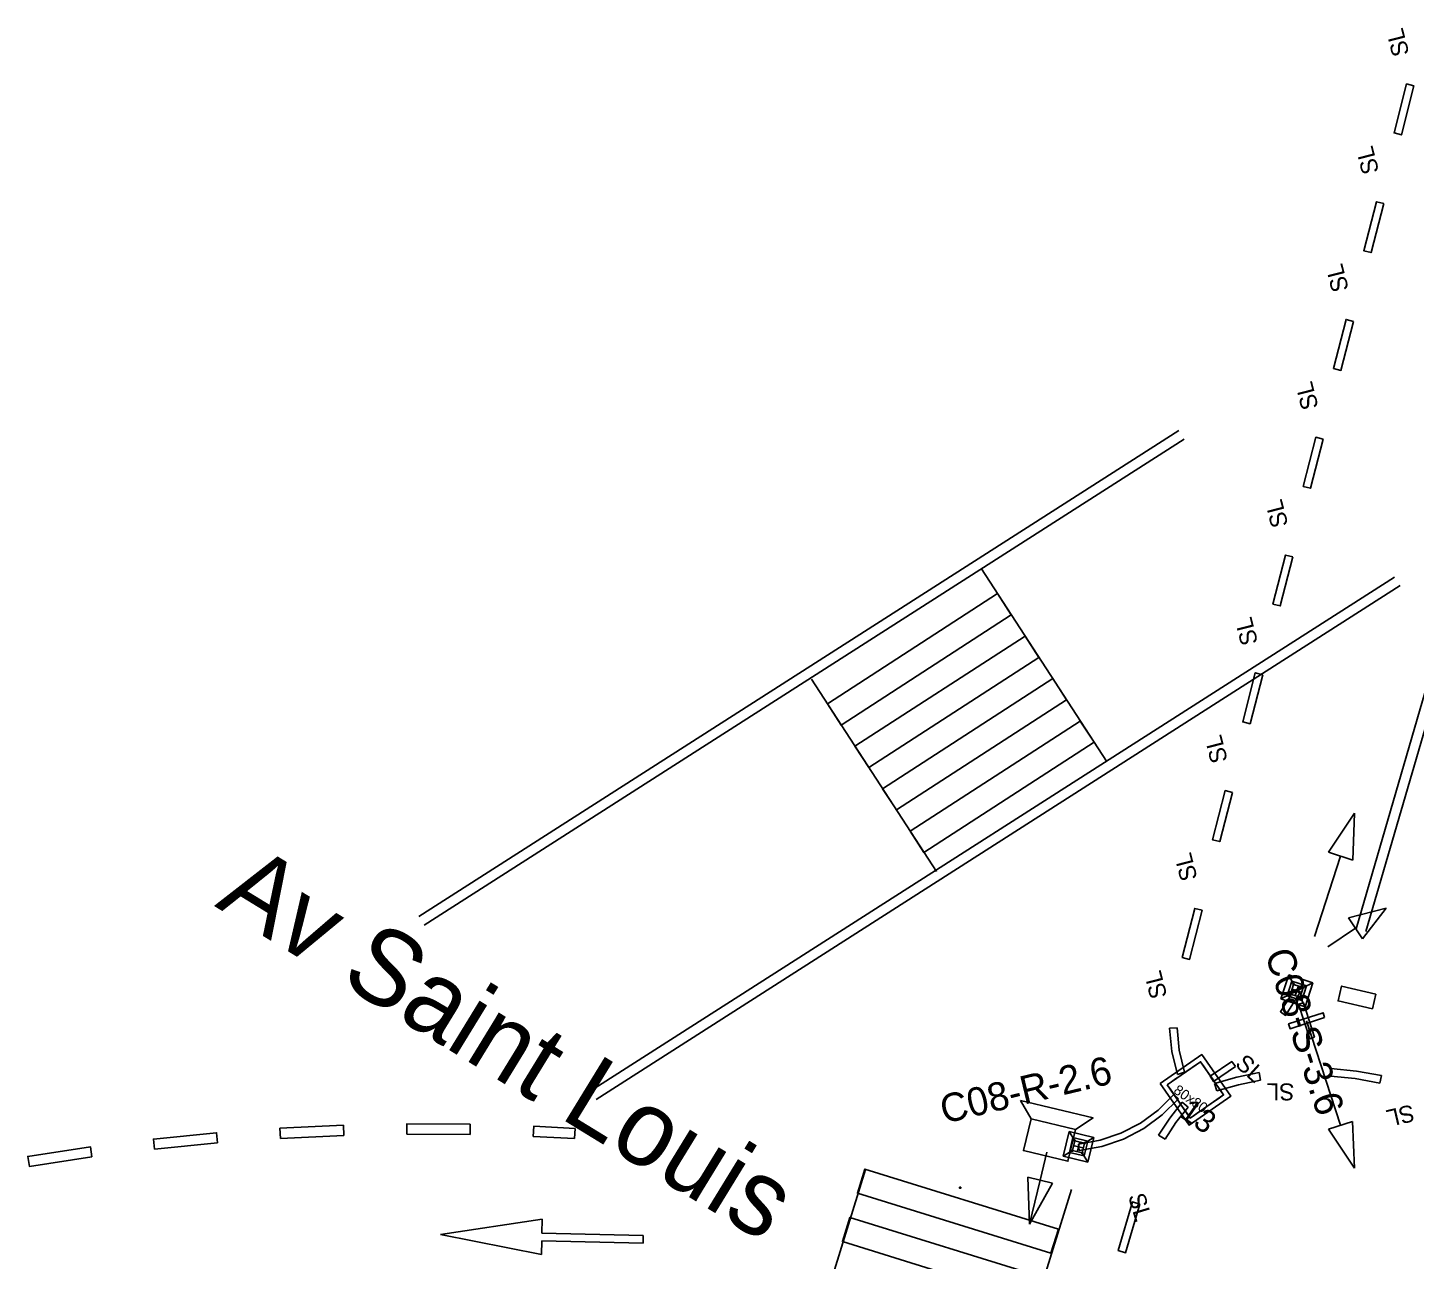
# Model space of a CAD drawing. Header units: millimetres. Extents: x 0 to 420, y 0 to 297.
# Drawn here: x 143.8 to 212.3, y 132.8 to 193.7 of the extents above; entities that cross this region are included whole.
import ezdxf

# ---------------------------------------------------------------- set-up
doc = ezdxf.new("R2010")
doc.units = ezdxf.units.MM
for name, color, linetype, true_color in [('BORD_CHAUSSEE_SIGNAUX', 7, 'Continuous', 0xff0000), ('FLECHES_CIRCULATION', 7, 'Continuous', 0x0080ff), ('FOURREAU_CEINTURAGE', 7, 'Continuous', 0xb8008a), ('FOURREAU_SUPPORT', 7, 'Continuous', 0x009400), ('SUPPORT_POTENCE', 7, 'Continuous', 0x38de00), ('SUPPORTS_MASSIFS', 7, 'Continuous', 0x999999), ('TEXTE_TRAITS', 7, 'Continuous', 0x000000)]:
    doc.layers.add(name, color=color, linetype=linetype, true_color=true_color)

msp = doc.modelspace()

# ---------------------------------------------------------------- linework, layer by layer
at = {"layer": 'BORD_CHAUSSEE_SIGNAUX'}
for p, q in [((163.083, 149.818), (200.58, 173.803)), ((163.351, 149.397), (200.846, 173.38)), ((211.232, 166.567), (171.543, 141.215)), ((190.844, 166.982), (197.009, 157.482)), ((211.511, 166.152), (171.828, 140.804)), ((209.338, 149.225), (213.773, 164.479)), ((209.818, 149.087), (214.251, 164.331)), ((182.455, 161.539), (188.62, 152.039)), ((185.124, 137.335), (173.4, 99.58)), ((195.289, 136.349), (183.008, 96.801))]:
    msp.add_line(p, q, dxfattribs=at)
msp.add_lwpolyline([(189.769, 136.465), (189.82, 136.465), (189.82, 136.414), (189.769, 136.414)], close=True, dxfattribs=at)
at = {"layer": 'FLECHES_CIRCULATION'}
for p, q in [((164.154, 134.131), (169.172, 134.892)), ((169.172, 134.892), (169.157, 134.205)), ((164.154, 134.131), (169.132, 133.142)), ((169.148, 133.83), (169.132, 133.142)), ((174.147, 133.716), (169.148, 133.83)), ((174.155, 134.091), (169.157, 134.205)), ((174.155, 134.091), (174.147, 133.716))]:
    msp.add_line(p, q, dxfattribs=at)
for points in [[(192.318, 164.709), (191.639, 165.758), (183.246, 160.321), (183.925, 159.272)], [(193.677, 162.611), (192.998, 163.66), (184.605, 158.223), (185.285, 157.174)], [(195.043, 160.517), (194.363, 161.566), (185.97, 156.129), (186.65, 155.08)], [(196.402, 158.419), (195.722, 159.468), (187.33, 154.031), (188.009, 152.982)], [(210.3, 146.001), (210.133, 145.27), (208.443, 145.658), (208.61, 146.389)], [(153.152, 138.654), (150.049, 138.348), (149.993, 138.845), (153.11, 139.152)], [(159.378, 139.025), (156.263, 138.88), (156.233, 139.379), (159.361, 139.525)], [(165.623, 139.575), (165.614, 139.075), (162.495, 139.09), (162.491, 139.59)], [(170.793, 139.372), (170.763, 138.873), (168.731, 138.979), (168.753, 139.478)], [(146.955, 137.962), (143.871, 137.496), (143.79, 137.989), (146.886, 138.457)], [(194.275, 133.208), (194.645, 134.402), (185.094, 137.364), (184.724, 136.17)], [(193.534, 130.82), (193.905, 132.014), (184.353, 134.977), (183.983, 133.783)]]:
    msp.add_lwpolyline(points, close=True, dxfattribs=at)
at = {"layer": 'FOURREAU_CEINTURAGE'}
for p, q in [((200.504, 144.328), (200.129, 144.323)), ((200.129, 144.323), (200.233, 143.163)), ((200.603, 143.224), (200.504, 144.328)), ((200.869, 142.149), (200.603, 143.224)), ((200.233, 143.163), (200.512, 142.032)), ((201.244, 142.378), (201.45, 142.521)), ((201.45, 142.521), (201.655, 142.663)), ((201.655, 142.663), (201.798, 142.458)), ((200.422, 141.809), (200.628, 141.951)), ((200.512, 142.032), (200.869, 142.149)), ((200.628, 141.951), (200.833, 142.093)), ((200.833, 142.093), (201.039, 142.236)), ((201.039, 142.236), (201.244, 142.378)), ((201.798, 142.458), (201.94, 142.252)), ((201.94, 142.252), (202.082, 142.047)), ((202.082, 142.047), (202.225, 141.841)), ((202.225, 141.841), (202.367, 141.636)), ((203.441, 141.892), (202.346, 141.581)), ((204.554, 142.123), (203.441, 141.892)), ((204.617, 141.753), (204.554, 142.123)), ((208.084, 142.32), (208.062, 141.945)), ((208.062, 141.945), (209.291, 141.826)), ((209.342, 142.198), (208.084, 142.32)), ((209.291, 141.826), (210.506, 141.608)), ((210.587, 141.975), (209.342, 142.198)), ((210.506, 141.608), (210.587, 141.975)), ((200.011, 141.524), (200.217, 141.666)), ((200.154, 141.318), (200.011, 141.524)), ((200.296, 141.113), (200.154, 141.318)), ((200.217, 141.666), (200.422, 141.809)), ((202.346, 141.581), (202.462, 141.224)), ((202.367, 141.636), (202.51, 141.43)), ((202.462, 141.224), (203.53, 141.528)), ((202.51, 141.43), (202.652, 141.225)), ((202.652, 141.225), (202.794, 141.019)), ((203.53, 141.528), (204.617, 141.753)), ((200.753, 140.668), (200.133, 139.876)), ((200.438, 140.907), (200.296, 141.113)), ((200.581, 140.702), (200.438, 140.907)), ((200.723, 140.496), (200.581, 140.702)), ((200.866, 140.291), (200.723, 140.496)), ((201.037, 140.423), (200.753, 140.668)), ((201.972, 140.45), (201.767, 140.307)), ((202.178, 140.592), (201.972, 140.45)), ((202.383, 140.734), (202.178, 140.592)), ((202.589, 140.877), (202.383, 140.734)), ((202.794, 141.019), (202.589, 140.877)), ((200.133, 139.876), (199.587, 139.03)), ((200.438, 139.658), (201.037, 140.423)), ((201.008, 140.085), (200.866, 140.291)), ((201.15, 139.88), (201.008, 140.085)), ((201.356, 140.022), (201.15, 139.88)), ((201.561, 140.165), (201.356, 140.022)), ((201.767, 140.307), (201.561, 140.165)), ((199.911, 138.841), (200.438, 139.658)), ((199.587, 139.03), (199.911, 138.841))]:
    msp.add_line(p, q, dxfattribs=at)
for points in [[(212.185, 190.811), (211.563, 188.39), (211.2, 188.483), (211.822, 190.904)], [(210.692, 185), (210.07, 182.578), (209.707, 182.672), (210.329, 185.093)], [(209.199, 179.188), (208.577, 176.767), (208.214, 176.86), (208.836, 179.282)], [(207.706, 173.377), (207.084, 170.956), (206.72, 171.049), (207.343, 173.471)], [(206.213, 167.566), (205.59, 165.145), (205.227, 165.238), (205.849, 167.659)], [(204.72, 161.755), (204.097, 159.333), (203.734, 159.427), (204.356, 161.848)], [(203.226, 155.943), (202.604, 153.522), (202.241, 153.615), (202.863, 156.037)], [(201.733, 150.132), (201.111, 147.711), (200.748, 147.804), (201.37, 150.226)], [(199.663, 141.587), (201.087, 139.532), (203.142, 140.956), (201.718, 143.011)], [(200.011, 141.524), (201.15, 139.88), (202.794, 141.019), (201.655, 142.663)], [(198.654, 135.636), (197.957, 133.235), (197.597, 133.34), (198.294, 135.741)]]:
    msp.add_lwpolyline(points, close=True, dxfattribs=at)
at = {"layer": 'FOURREAU_SUPPORT'}
for p, q in [((206.033, 146.017), (206.151, 145.979)), ((206.111, 146.057), (206.073, 145.939)), ((206.307, 146.454), (206.188, 146.493)), ((206.267, 146.533), (206.228, 146.414)), ((206.782, 146.299), (206.663, 146.337)), ((206.704, 146.26), (206.743, 146.379)), ((206.508, 145.862), (206.627, 145.823)), ((206.548, 145.783), (206.587, 145.902)), ((195.511, 138.748), (195.389, 138.778)), ((195.465, 138.824), (195.435, 138.702)), ((195.997, 138.631), (195.875, 138.66)), ((195.921, 138.585), (195.951, 138.706)), ((195.272, 138.292), (195.393, 138.262)), ((195.347, 138.338), (195.318, 138.216)), ((195.759, 138.174), (195.881, 138.144)), ((195.804, 138.099), (195.833, 138.22))]:
    msp.add_line(p, q, dxfattribs=at)
for points in [[(205.934, 145.918), (206.167, 146.631), (206.88, 146.398), (206.647, 145.685)], [(195.358, 138.914), (196.087, 138.738), (195.91, 138.009), (195.181, 138.185)]]:
    msp.add_lwpolyline(points, close=True, dxfattribs=at)
at = {"layer": 'SUPPORT_POTENCE'}
for p, q in [((200.335, 141.036), (199.565, 140.272)), ((199.768, 140.034), (200.571, 140.831)), ((200.571, 140.831), (200.335, 141.036)), ((199.565, 140.272), (198.689, 139.632)), ((198.854, 139.367), (199.768, 140.034)), ((197.727, 139.132), (196.7, 138.782)), ((198.689, 139.632), (197.727, 139.132)), ((197.85, 138.845), (198.854, 139.367)), ((196.7, 138.782), (195.633, 138.591)), ((195.633, 138.591), (195.664, 138.28)), ((195.664, 138.28), (196.778, 138.48)), ((196.778, 138.48), (197.85, 138.845))]:
    msp.add_line(p, q, dxfattribs=at)
for points in [[(206.555, 146.054), (205.85, 144.947), (205.596, 145.129), (206.282, 146.207)], [(203.384, 142.417), (202.295, 141.684), (202.135, 141.952), (203.195, 142.666)]]:
    msp.add_lwpolyline(points, close=True, dxfattribs=at)
at = {"layer": 'SUPPORTS_MASSIFS'}
for p, q in [((205.62, 145.757), (206.006, 146.946)), ((206.006, 146.946), (207.195, 146.559)), ((206.247, 146.473), (206.006, 146.946)), ((206.092, 145.998), (205.62, 145.757)), ((206.092, 145.998), (206.247, 146.473)), ((206.092, 145.998), (206.568, 145.843)), ((206.205, 146.224), (206.609, 146.092)), ((206.247, 146.473), (206.722, 146.319)), ((206.473, 146.36), (206.342, 145.956)), ((206.568, 145.843), (206.722, 146.319)), ((206.722, 146.319), (207.195, 146.559)), ((206.809, 145.37), (207.195, 146.559)), ((205.62, 145.757), (206.809, 145.37)), ((206.568, 145.843), (206.809, 145.37)), ((195.172, 139.215), (194.881, 137.999)), ((195.172, 139.215), (196.388, 138.923)), ((195.449, 138.763), (195.172, 139.215)), ((195.449, 138.763), (195.333, 138.277)), ((195.841, 138.412), (195.428, 138.511)), ((195.449, 138.763), (195.936, 138.646)), ((195.684, 138.668), (195.585, 138.255)), ((195.936, 138.646), (195.819, 138.16)), ((195.936, 138.646), (196.388, 138.923)), ((196.388, 138.923), (196.096, 137.708)), ((195.333, 138.277), (194.881, 137.999)), ((194.881, 137.999), (196.096, 137.708)), ((195.333, 138.277), (195.819, 138.16)), ((195.819, 138.16), (196.096, 137.708))]:
    msp.add_line(p, q, dxfattribs=at)
at = {"layer": 'TEXTE_TRAITS'}
for p, q in [((209.254, 154.919), (207.972, 152.996)), ((209.161, 152.61), (209.254, 154.919)), ((207.276, 148.833), (208.566, 152.803)), ((207.972, 152.996), (209.161, 152.61)), ((210.807, 150.244), (208.955, 149.765)), ((209.647, 148.724), (210.807, 150.244)), ((208.955, 149.765), (209.647, 148.724)), ((207.932, 148.335), (209.301, 149.245)), ((206.887, 144.682), (208.562, 139.523)), ((209.157, 139.716), (207.968, 139.33)), ((207.968, 139.33), (209.25, 137.407)), ((209.25, 137.407), (209.157, 139.716)), ((194.068, 138.192), (193.738, 136.816)), ((194.068, 138.192), (193.738, 136.816)), ((194.345, 136.67), (193.13, 136.962)), ((193.13, 136.962), (193.218, 134.653)), ((193.738, 136.816), (193.218, 134.653)), ((193.218, 134.653), (194.345, 136.67))]:
    msp.add_line(p, q, dxfattribs=at)
for points in [[(207.282, 143.87), (207.045, 143.793), (206.492, 145.494), (206.73, 145.571)], [(207.776, 144.839), (206.075, 144.287), (205.998, 144.524), (207.699, 145.077)], [(192.779, 140.747), (196.354, 139.888), (195.487, 139.313), (193.291, 139.841)], [(192.779, 140.747), (196.354, 139.888), (195.487, 139.313), (193.291, 139.841)], [(193.291, 139.841), (195.487, 139.313), (195.111, 137.746), (192.914, 138.273)]]:
    msp.add_lwpolyline(points, close=True, dxfattribs=at)

# ---------------------------------------------------------------- texts
at = {"layer": 'TEXTE_TRAITS', "true_color": 0xb8008a}
for rotation, p in [(104.41285, (211.962, 192.382)), (104.41285, (210.469, 186.571)), (104.41285, (208.976, 180.76)), (104.41285, (207.482, 174.948)), (104.41285, (205.989, 169.137)), (104.41285, (204.496, 163.326)), (104.41285, (203.003, 157.515)), (104.41285, (201.51, 151.703)), (104.41285, (200.017, 145.892)), (179.56456, (206.288, 141.588)), (-166.89072, (212.093, 140.564)), (-73.11252, (198.069, 136.03))]:
    msp.add_text('SL', height=0.8382, rotation=rotation, dxfattribs=at).set_placement(p)
at = {"layer": 'TEXTE_TRAITS', "true_color": 0xb8a15c}
msp.add_text('Av Saint Louis', height=3.72518, rotation=-31.50127, dxfattribs=at).set_placement((152.969, 150.351))
at = {"layer": 'TEXTE_TRAITS', "true_color": 0x009500}
for s, rotation, p in [('C08-S-3.6', -72.0017, (204.819, 147.996)), ('C08-R-2.6', 13.49707, (189.002, 139.595))]:
    msp.add_text(s, height=1.3972, rotation=rotation, dxfattribs=at).set_placement(p)
at = {"layer": 'TEXTE_TRAITS', "true_color": 0x37dd00}
msp.add_text('SL', height=0.8382, rotation=-42.05322, dxfattribs=at).set_placement((203.311, 142.484))
at = {"layer": 'TEXTE_TRAITS', "true_color": 0x95004a}
for s, height, p in [('80x80', 0.5, (200.281, 141.148)), ('13', 1.1178, (200.547, 139.995))]:
    msp.add_text(s, height=height, rotation=-34.71508, dxfattribs=at).set_placement(p)

doc.saveas('drawing.dxf')
